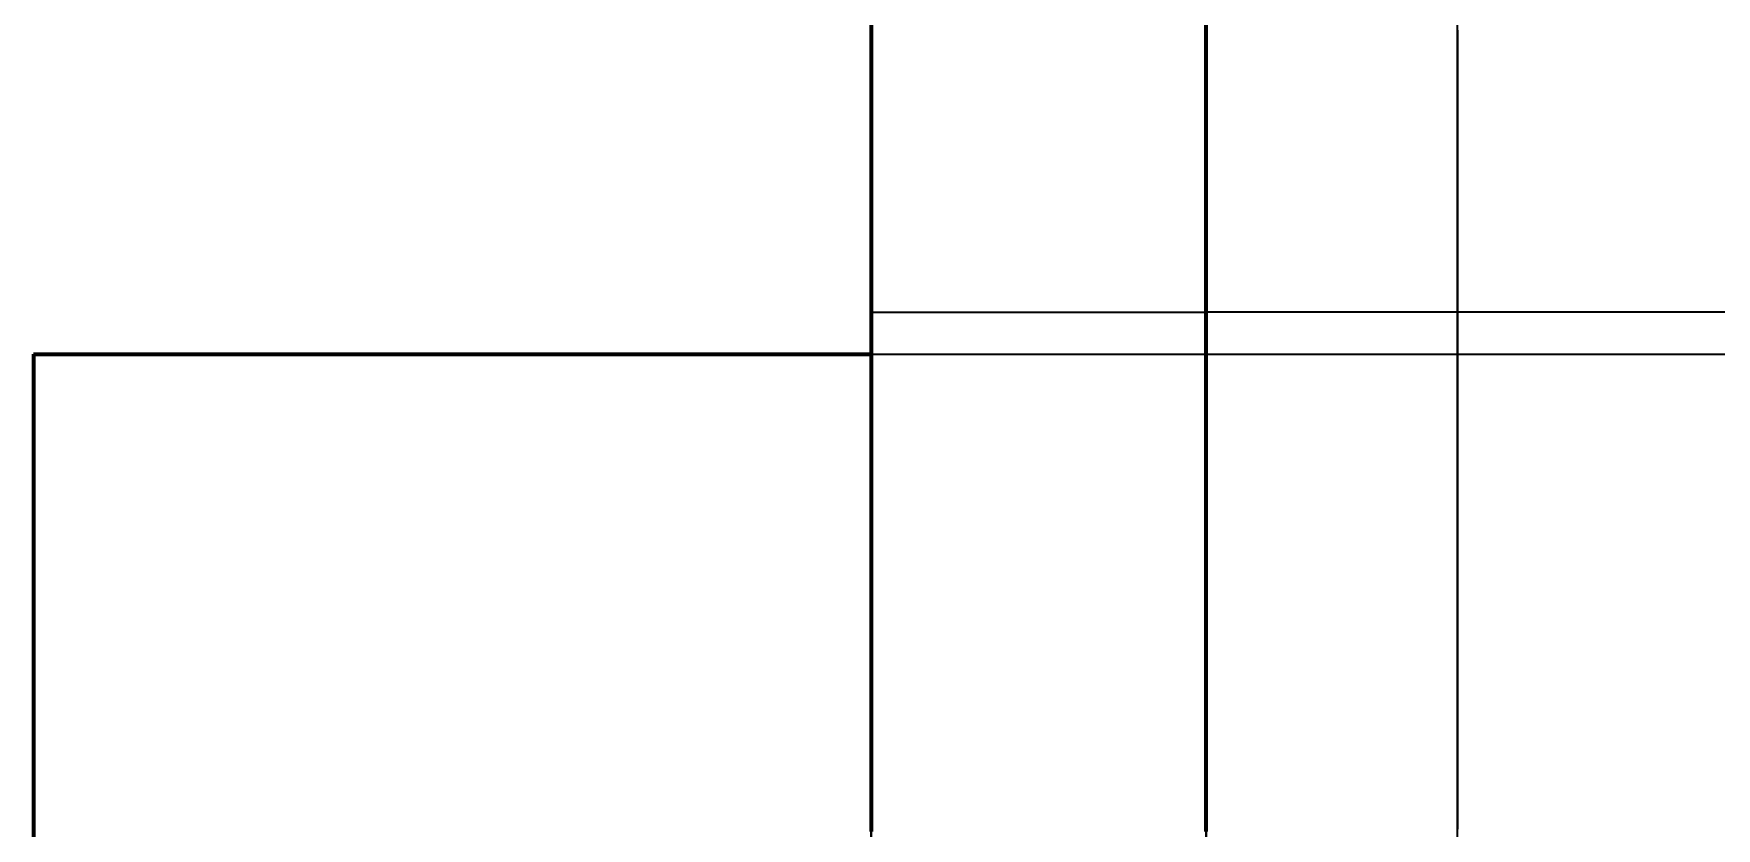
# Model space of a CAD drawing. Header units: millimetres. Extents: x 0 to 2382, y 0 to 420.
# Drawn here: x 137 to 139.009, y 124.704 to 125.652 of the extents above; entities that cross this region are included whole.
import ezdxf

# ---------------------------------------------------------------- set-up
doc = ezdxf.new("R2010")
doc.units = ezdxf.units.MM
doc.linetypes.add('IRAM-E-TRAZOS', pattern=[5, 4, -1])
doc.layers.add('01-VISIBLE', color=7, linetype='CONTINUOUS', lineweight=70)
doc.layers.add('02-OCULTA', color=4, linetype='IRAM-E-TRAZOS', lineweight=35)

msp = doc.modelspace()

# ---------------------------------------------------------------- linework, layer by layer
at = {"layer": '01-VISIBLE'}
msp.add_line((137, 125.27), (138, 125.27), dxfattribs=at)
for points in [[(138, 125.7), (138, 125.65), (138, 125.6), (138, 125.55), (138, 125.5), (138, 125.45), (138, 125.4), (138, 125.35), (138, 125.3), (138, 125.25), (138, 125.2), (138, 125.15), (138, 125.1), (138, 125.05), (138, 125), (138, 124.95), (138, 124.9), (138, 124.85), (138, 124.8), (138, 124.75), (138, 124.7)], [(138.4, 124.7), (138.4, 124.7875), (138.4, 124.875), (138.4, 124.9625), (138.4, 125.05), (138.4, 125.1375), (138.4, 125.225), (138.4, 125.3125), (138.4, 125.4), (138.4, 125.4875), (138.4, 125.575), (138.4, 125.6625)], [(137, 125.27), (137, 125.2192), (137, 125.1684), (137, 125.1176), (137, 125.0668), (137, 125.016), (137, 124.9652), (137, 124.9144), (137, 124.8636), (137, 124.8128), (137, 124.762), (137, 124.7112), (137, 124.6604)]]:
    msp.add_lwpolyline(points, dxfattribs=at)
at = {"layer": '02-OCULTA'}
for p, q in [((138, 125.32), (138.4, 125.32)), ((144.4, 125.32), (138.4, 125.32)), ((138, 125.27), (188, 125.27))]:
    msp.add_line(p, q, dxfattribs=at)
for points in [[(138, 124.7), (138, 124.75), (138, 124.8), (138, 124.85), (138, 124.9), (138, 124.95), (138, 125), (138, 125.05), (138, 125.1), (138, 125.15), (138, 125.2), (138, 125.25), (138, 125.3), (138, 125.35), (138, 125.4), (138, 125.45), (138, 125.5), (138, 125.55), (138, 125.6), (138, 125.65), (138, 125.7)], [(138.4, 124.693), (138.4, 124.756), (138.4, 124.819), (138.4, 124.882), (138.4, 124.945), (138.4, 125.008), (138.4, 125.071), (138.4, 125.134), (138.4, 125.197), (138.4, 125.26), (138.4, 125.323), (138.4, 125.386), (138.4, 125.449), (138.4, 125.512), (138.4, 125.575), (138.4, 125.638), (138.4, 125.701)], [(138.4, 124.7), (138.4, 124.75), (138.4, 124.8), (138.4, 124.85), (138.4, 124.9), (138.4, 124.95), (138.4, 125), (138.4, 125.05), (138.4, 125.1), (138.4, 125.15), (138.4, 125.2), (138.4, 125.25), (138.4, 125.3), (138.4, 125.35), (138.4, 125.4), (138.4, 125.45), (138.4, 125.5), (138.4, 125.55), (138.4, 125.6), (138.4, 125.65), (138.4, 125.7)], [(138.4, 125.7), (138.4, 125.65), (138.4, 125.6), (138.4, 125.55), (138.4, 125.5), (138.4, 125.45), (138.4, 125.4), (138.4, 125.35), (138.4, 125.3), (138.4, 125.25), (138.4, 125.2), (138.4, 125.15), (138.4, 125.1), (138.4, 125.05), (138.4, 125), (138.4, 124.95), (138.4, 124.9), (138.4, 124.85), (138.4, 124.8), (138.4, 124.75), (138.4, 124.7)], [(138.7, 124.693), (138.7, 124.756), (138.7, 124.819), (138.7, 124.882), (138.7, 124.945), (138.7, 125.008), (138.7, 125.071), (138.7, 125.134), (138.7, 125.197), (138.7, 125.26), (138.7, 125.323), (138.7, 125.386), (138.7, 125.449), (138.7, 125.512), (138.7, 125.575), (138.7, 125.638), (138.7, 125.701)], [(138.4, 124.6544), (138.4, 124.7047), (138.4, 124.7551), (138.4, 124.8054), (138.4, 124.8558), (138.4, 124.9061), (138.4, 124.9564), (138.4, 125.0068), (138.4, 125.0571), (138.4, 125.1075), (138.4, 125.1578), (138.4, 125.2081), (138.4, 125.2585), (138.4, 125.3088), (138.4, 125.3592), (138.4, 125.4095), (138.4, 125.4598), (138.4, 125.5102), (138.4, 125.5605), (138.4, 125.6108), (138.4, 125.6612)], [(138.4, 125.6612), (138.4, 125.6108), (138.4, 125.5605), (138.4, 125.5102), (138.4, 125.4598), (138.4, 125.4095), (138.4, 125.3592), (138.4, 125.3088), (138.4, 125.2585), (138.4, 125.2081), (138.4, 125.1578), (138.4, 125.1075), (138.4, 125.0571), (138.4, 125.0068), (138.4, 124.9564), (138.4, 124.9061), (138.4, 124.8558), (138.4, 124.8054), (138.4, 124.7551), (138.4, 124.7047), (138.4, 124.6544)], [(138.7, 124.682), (138.7, 124.744), (138.7, 124.806), (138.7, 124.868), (138.7, 124.93), (138.7, 124.992), (138.7, 125.054), (138.7, 125.116), (138.7, 125.178), (138.7, 125.24), (138.7, 125.302), (138.7, 125.364), (138.7, 125.426), (138.7, 125.488), (138.7, 125.55), (138.7, 125.612), (138.7, 125.674)], [(138.4, 125.6566), (138.4, 125.6064), (138.4, 125.5562), (138.4, 125.506), (138.4, 125.4558), (138.4, 125.4056), (138.4, 125.3554), (138.4, 125.3052), (138.4, 125.255), (138.4, 125.2048), (138.4, 125.1546), (138.4, 125.1044), (138.4, 125.0542), (138.4, 125.004), (138.4, 124.9538), (138.4, 124.9036), (138.4, 124.8534), (138.4, 124.8032), (138.4, 124.753), (138.4, 124.7028)], [(138.4, 125.6547), (138.4, 125.6046), (138.4, 125.5544), (138.4, 125.5043), (138.4, 125.4542), (138.4, 125.404), (138.4, 125.3539), (138.4, 125.3037), (138.4, 125.2536), (138.4, 125.2034), (138.4, 125.1533), (138.4, 125.1032), (138.4, 125.053), (138.4, 125.0029), (138.4, 124.9527), (138.4, 124.9026), (138.4, 124.8524), (138.4, 124.8023), (138.4, 124.7521), (138.4, 124.702)], [(138.7, 125.6567), (138.7, 125.6065), (138.7, 125.5563), (138.7, 125.5061), (138.7, 125.4559), (138.7, 125.4057), (138.7, 125.3555), (138.7, 125.3053), (138.7, 125.2551), (138.7, 125.2049), (138.7, 125.1547), (138.7, 125.1045), (138.7, 125.0543), (138.7, 125.004), (138.7, 124.9538), (138.7, 124.9036), (138.7, 124.8534), (138.7, 124.8032), (138.7, 124.753), (138.7, 124.7028)], [(138.7, 125.6566), (138.7, 125.6064), (138.7, 125.5562), (138.7, 125.506), (138.7, 125.4558), (138.7, 125.4056), (138.7, 125.3554), (138.7, 125.3052), (138.7, 125.255), (138.7, 125.2048), (138.7, 125.1546), (138.7, 125.1044), (138.7, 125.0542), (138.7, 125.004), (138.7, 124.9538), (138.7, 124.9036), (138.7, 124.8534), (138.7, 124.8032), (138.7, 124.753), (138.7, 124.7028)], [(138, 124.66), (138, 124.7108), (138, 124.7615), (138, 124.8123), (138, 124.8631), (138, 124.9138), (138, 124.9646), (138, 125.0154), (138, 125.0662), (138, 125.1169), (138, 125.1677), (138, 125.2185), (138, 125.2692), (138, 125.32)], [(138, 125.32), (138, 125.2692), (138, 125.2185), (138, 125.1677), (138, 125.1169), (138, 125.0662), (138, 125.0154), (138, 124.9646), (138, 124.9138), (138, 124.8631), (138, 124.8123), (138, 124.7615), (138, 124.7108), (138, 124.66)], [(138.4, 124.66), (138.4, 124.7108), (138.4, 124.7615), (138.4, 124.8123), (138.4, 124.8631), (138.4, 124.9138), (138.4, 124.9646), (138.4, 125.0154), (138.4, 125.0662), (138.4, 125.1169), (138.4, 125.1677), (138.4, 125.2185), (138.4, 125.2692), (138.4, 125.32)], [(138.4, 125.32), (138.4, 125.2692), (138.4, 125.2185), (138.4, 125.1677), (138.4, 125.1169), (138.4, 125.0662), (138.4, 125.0154), (138.4, 124.9646), (138.4, 124.9138), (138.4, 124.8631), (138.4, 124.8123), (138.4, 124.7615), (138.4, 124.7108), (138.4, 124.66)], [(138.4, 124.66), (138.4, 124.7108), (138.4, 124.7615), (138.4, 124.8123), (138.4, 124.8631), (138.4, 124.9138), (138.4, 124.9646), (138.4, 125.0154), (138.4, 125.0662), (138.4, 125.1169), (138.4, 125.1677), (138.4, 125.2185), (138.4, 125.2692), (138.4, 125.32)], [(138.4, 125.32), (138.4, 125.2692), (138.4, 125.2185), (138.4, 125.1677), (138.4, 125.1169), (138.4, 125.0662), (138.4, 125.0154), (138.4, 124.9646), (138.4, 124.9138), (138.4, 124.8631), (138.4, 124.8123), (138.4, 124.7615), (138.4, 124.7108), (138.4, 124.66)], [(137, 124.6604), (137, 124.7112), (137, 124.762), (137, 124.8128), (137, 124.8636), (137, 124.9144), (137, 124.9652), (137, 125.016), (137, 125.0668), (137, 125.1176), (137, 125.1684), (137, 125.2192), (137, 125.27)]]:
    msp.add_lwpolyline(points, dxfattribs=at)

doc.saveas('drawing.dxf')
